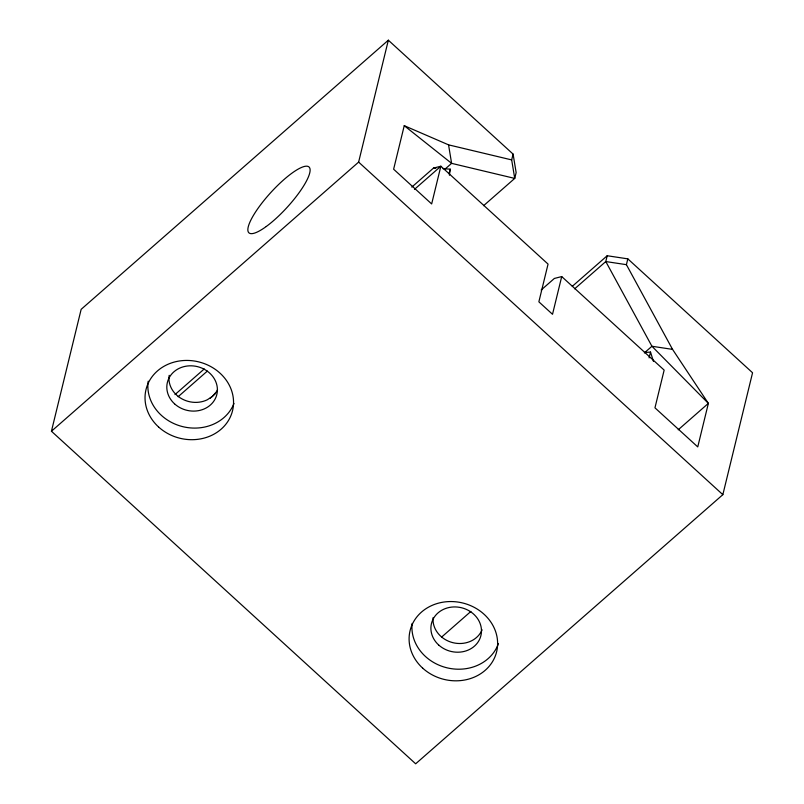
<?xml version="1.0" encoding="UTF-8"?>
<svg xmlns="http://www.w3.org/2000/svg" width="804" height="804" viewBox="0 0 804 804"><rect width="100%" height="100%" fill="white"/><g stroke="black" fill="none" stroke-linecap="round" stroke-linejoin="round"><path stroke-width="1.21" d="M449.426 175.252L450.2 169.152L443.034 168.699M572.297 286.324L607.201 255.742L627.823 258.858L752.564 372.765L722.846 494.661L415.658 763.8L51.436 431.235L81.154 309.339L388.342 40.2L513.093 154.107L516.148 172.599L514.731 178.408L483.596 205.683M51.436 431.235L358.624 162.096L388.342 40.2M404.241 125.685L451.607 163.353L514.731 178.408L511.676 159.906L448.552 144.851L404.241 125.685L393.628 169.212L431.658 203.945L440.863 166.217L433.497 168.096L411.799 187.111M449.064 173.795L450.2 169.152M511.676 159.906L513.093 154.107M541.152 290.023L554.358 278.455L561.715 276.566L552.519 314.294L538.861 301.822L548.057 264.094L440.863 166.217L414.492 189.352M607.201 255.742L605.794 261.551L574.659 288.827M561.715 276.566L664.154 370.101L654.958 407.829L697.751 446.903L708.364 403.377L672.546 349.378L626.406 264.667L627.823 258.858M649.099 357.87L650.516 352.062L644.486 352.554M174.991 394.583L204.236 368.956M178.136 396.714L207.321 371.106M445.004 169.131L451.607 163.353L448.552 144.851M210.075 398.352L211.954 396.704M212.829 395.94L215.653 393.457M644.386 352.876L651.933 346.263L672.546 349.378M441.697 637.009L470.903 611.422M678.214 429.788L708.364 403.377L651.933 346.263L605.794 261.551L626.406 264.667M433.497 168.096L435.879 168.247M358.624 162.096L722.846 494.661M650.516 352.062L653.471 361.438M482.088 629.803A25.457 22.472 13.7 0 1 452.863 642.667A25.457 22.472 13.7 0 1 433.105 617.623M217.532 389.769A25.457 22.472 13.7 0 1 216.366 391.829L212.447 396.382L207.281 399.789A25.457 22.472 13.7 0 1 180.297 397.9A25.457 22.472 13.7 0 1 169.182 375.337M498.46 643.491A44.542 39.326 13.7 0 1 447.406 667.913A44.542 39.326 13.7 0 1 412.13 623.442M233.984 403.447A44.542 39.326 13.7 0 1 182.076 426.482A44.542 39.326 13.7 0 1 148.207 381.186M158.569 426.974A44.542 39.326 13.7 0 0 232.245 411.809A44.542 39.326 13.7 0 0 177.041 361.408A44.542 39.326 13.7 0 0 158.569 426.974M422.633 668.094A44.542 39.326 13.7 0 0 496.319 652.928A44.542 39.326 13.7 0 0 441.115 602.528A44.542 39.326 13.7 0 0 422.633 668.094M266.265 226.497A44.542 11.015 -47.6 0 0 309.952 168.649A44.542 11.015 -47.6 0 0 260.777 204.568A44.542 11.015 -47.6 0 0 266.265 226.497M174.558 403.839A25.457 22.472 13.7 0 0 216.658 395.166A25.457 22.472 13.7 0 0 185.121 366.363A25.457 22.472 13.7 0 0 174.558 403.839M438.632 644.949A25.457 22.472 13.7 0 0 480.732 636.286A25.457 22.472 13.7 0 0 449.195 607.482A25.457 22.472 13.7 0 0 438.632 644.949"/></g></svg>
